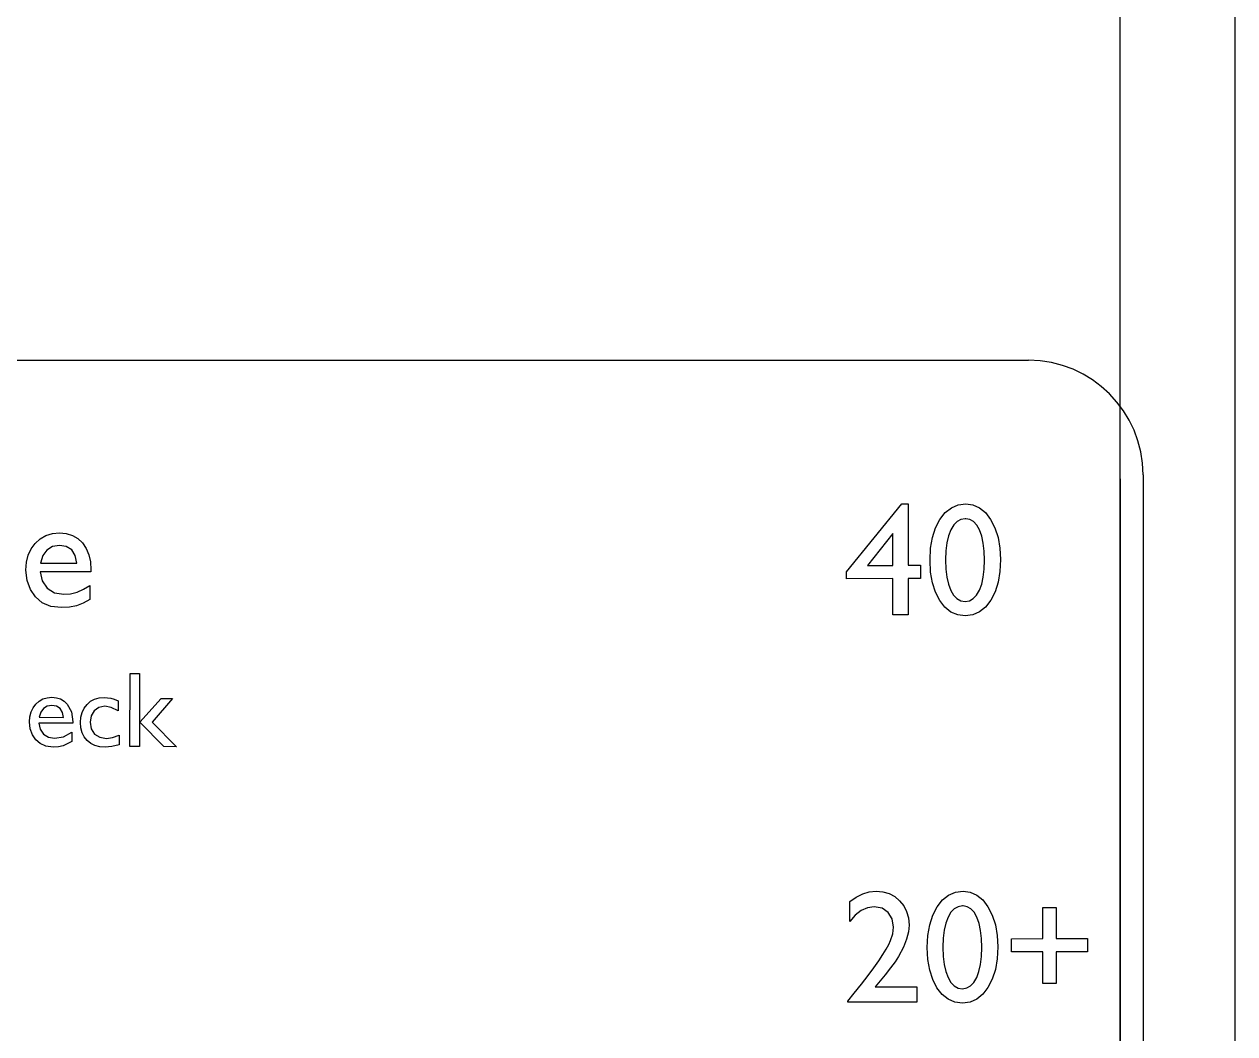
# Model space of a CAD drawing. Header units: millimetres. Extents: x -31.4 to 31.6, y -43.8 to 44.2.
# Drawn here: x 5.22 to 31.61, y -21.85 to 0.15 of the extents above; entities that cross this region are included whole.
import ezdxf

# ---------------------------------------------------------------- set-up
doc = ezdxf.new("R2010")
doc.units = ezdxf.units.MM
doc.layers.get('0').update_dxf_attribs({"linetype": 'CONTINUOUS'})

msp = doc.modelspace()

# ---------------------------------------------------------------- linework, layer by layer
for p, q in [((29.106, -41.345), (29.106, 41.655)), ((31.606, 41.655), (31.606, -41.345)), ((29.106, -9.752), (29.106, 35.668)), ((-27.032, -7.168), (27.106, -7.168)), ((29.106, -9.752), (29.106, -41.368)), ((29.606, -9.668), (29.606, -27.348)), ((25.745, -10.62), (25.728, -10.62)), ((5.572, -11.59), (6.363, -11.589)), ((6.671, -11.775), (5.566, -11.776)), ((6.671, -11.736), (6.671, -11.775)), ((6.644, -12.076), (6.644, -12.38)), ((7.265, -14.589), (7.264, -14.81)), ((5.544, -14.949), (6.072, -14.951)), ((6.276, -15.076), (5.539, -15.074)), ((6.257, -15.276), (6.257, -15.479)), ((6.276, -15.05), (6.276, -15.076)), ((7.285, -15.34), (7.285, -15.545)), ((23.212, -19.4), (23.212, -18.966)), ((25.686, -19.06), (25.668, -19.06)), ((23.841, -20.738), (23.768, -20.825)), ((23.768, -20.825), (24.676, -20.824)), ((24.676, -20.824), (24.677, -21.154)), ((23.167, -21.132), (23.31, -20.963)), ((23.167, -21.156), (23.167, -21.132)), ((24.677, -21.154), (23.167, -21.156))]:
    msp.add_line(p, q)
msp.add_lwpolyline([(-28.894, 44.155), (31.606, 44.155), (31.606, -41.345, -0.414214), (29.106, -43.845), (-31.394, -43.845), (-31.394, 41.655, -0.414214)], format="xyb", close=True)
for points in [[(24.346, -10.297), (24.486, -10.297), (24.487, -11.636), (24.754, -11.636), (24.754, -11.926), (24.487, -11.927), (24.488, -12.714), (24.155, -12.714), (24.154, -11.927), (23.145, -11.928), (23.145, -11.781)], [(24.154, -11.637), (24.153, -10.945), (23.602, -11.637)], [(7.525, -13.995), (7.733, -13.995), (7.728, -15.586), (7.52, -15.586)], [(8.205, -14.54), (8.452, -14.541), (8.003, -15.053), (8.54, -15.589), (8.262, -15.588), (7.738, -15.052)], [(27.421, -20.746), (27.42, -20.059), (26.739, -20.06), (26.739, -19.773), (27.42, -19.772), (27.419, -19.091), (27.71, -19.091), (27.711, -19.772), (28.392, -19.771), (28.392, -20.058), (27.711, -20.059), (27.712, -20.746)]]:
    msp.add_lwpolyline(points, close=True)
for points in [[(25.178, -10.638), (25.294, -10.488), (25.427, -10.381), (25.576, -10.317), (25.741, -10.296)], [(25.741, -10.296), (25.898, -10.317), (26.041, -10.382), (26.169, -10.489), (26.283, -10.64)], [(24.962, -11.521), (24.975, -11.262), (25.016, -11.029), (25.083, -10.821), (25.178, -10.638)], [(25.728, -10.62), (25.635, -10.636), (25.552, -10.681), (25.479, -10.757), (25.416, -10.863)], [(26.041, -10.866), (25.981, -10.758), (25.912, -10.682), (25.833, -10.636), (25.745, -10.62)], [(26.283, -10.64), (26.378, -10.823), (26.445, -11.03), (26.486, -11.26), (26.499, -11.513)], [(5.457, -11.158), (5.566, -11.059), (5.691, -10.988), (5.83, -10.946), (5.985, -10.932)], [(5.985, -10.932), (6.133, -10.945), (6.266, -10.986), (6.383, -11.054), (6.484, -11.15)], [(25.416, -10.863), (25.366, -10.994), (25.33, -11.147), (25.309, -11.322), (25.302, -11.518)], [(26.153, -11.527), (26.145, -11.33), (26.124, -11.154), (26.09, -10.999), (26.041, -10.866)], [(5.255, -11.741), (5.267, -11.57), (5.305, -11.416), (5.368, -11.278), (5.457, -11.158)], [(5.71, -11.303), (5.623, -11.425), (5.572, -11.59)], [(5.985, -11.202), (5.833, -11.227), (5.71, -11.303)], [(6.252, -11.302), (6.135, -11.227), (5.985, -11.202)], [(6.363, -11.589), (6.329, -11.424), (6.252, -11.302)], [(6.484, -11.15), (6.565, -11.268), (6.624, -11.405), (6.659, -11.561), (6.671, -11.736)], [(25.173, -12.404), (25.081, -12.224), (25.015, -12.017), (24.975, -11.783), (24.962, -11.521)], [(25.302, -11.518), (25.309, -11.718), (25.33, -11.895), (25.366, -12.05), (25.415, -12.182)], [(26.039, -12.181), (26.089, -12.05), (26.124, -11.897), (26.146, -11.723), (26.153, -11.527)], [(26.499, -11.513), (26.486, -11.772), (26.446, -12.005), (26.379, -12.213), (26.285, -12.396)], [(5.351, -12.162), (5.279, -11.966), (5.255, -11.741)], [(5.566, -11.776), (5.609, -11.978), (5.716, -12.135)], [(5.716, -12.135), (5.877, -12.234), (6.077, -12.267)], [(6.077, -12.267), (6.228, -12.255), (6.372, -12.219), (6.511, -12.159), (6.644, -12.076)], [(5.609, -12.451), (5.464, -12.325), (5.351, -12.162)], [(6.644, -12.38), (6.501, -12.462), (6.359, -12.517)], [(25.415, -12.182), (25.477, -12.287), (25.55, -12.362), (25.633, -12.407), (25.726, -12.422)], [(25.726, -12.422), (25.82, -12.407), (25.904, -12.362), (25.976, -12.287), (26.039, -12.181)], [(26.285, -12.396), (26.17, -12.545), (26.04, -12.651), (25.893, -12.715), (25.73, -12.737)], [(6.029, -12.558), (5.794, -12.531), (5.609, -12.451)], [(6.359, -12.517), (6.207, -12.547), (6.029, -12.558)], [(25.73, -12.737), (25.565, -12.716), (25.417, -12.654), (25.287, -12.55), (25.173, -12.404)], [(5.469, -14.661), (5.542, -14.596), (5.625, -14.549), (5.718, -14.521), (5.821, -14.512)], [(5.821, -14.512), (5.92, -14.521), (6.008, -14.549), (6.086, -14.595), (6.153, -14.659)], [(5.332, -15.049), (5.341, -14.935), (5.367, -14.832), (5.409, -14.741), (5.469, -14.661)], [(5.637, -14.758), (5.578, -14.84), (5.544, -14.949)], [(5.821, -14.692), (5.719, -14.708), (5.637, -14.758)], [(5.998, -14.76), (5.921, -14.709), (5.821, -14.692)], [(6.072, -14.951), (6.049, -14.841), (5.998, -14.76)], [(6.153, -14.659), (6.246, -14.83), (6.276, -15.05)], [(6.442, -15.064), (6.452, -14.946), (6.479, -14.841), (6.523, -14.747), (6.586, -14.666)], [(6.586, -14.666), (6.663, -14.6), (6.751, -14.553), (6.851, -14.525), (6.961, -14.516)], [(6.973, -14.709), (6.845, -14.734), (6.743, -14.808)], [(6.961, -14.516), (7.106, -14.532)], [(7.264, -14.81), (7.113, -14.735), (6.973, -14.709)], [(7.106, -14.532), (7.178, -14.554), (7.265, -14.589)], [(6.743, -14.808), (6.675, -14.919), (6.652, -15.058)], [(5.395, -15.33), (5.348, -15.199), (5.332, -15.049)], [(5.539, -15.074), (5.568, -15.209), (5.639, -15.313)], [(5.879, -15.403), (6.076, -15.371), (6.257, -15.276)], [(6.587, -15.455), (6.523, -15.376), (6.478, -15.284), (6.451, -15.18), (6.442, -15.064)], [(6.652, -15.058), (6.676, -15.202), (6.748, -15.313)], [(5.566, -15.523), (5.47, -15.439), (5.395, -15.33)], [(5.846, -15.596), (5.69, -15.578), (5.566, -15.523)], [(5.639, -15.313), (5.745, -15.38), (5.879, -15.403)], [(6.257, -15.479), (6.066, -15.569)], [(6.979, -15.602), (6.863, -15.593), (6.758, -15.565), (6.666, -15.519), (6.587, -15.455)], [(6.748, -15.313), (6.862, -15.384), (7.011, -15.409)], [(7.285, -15.545), (7.13, -15.588), (6.979, -15.602)], [(7.011, -15.409), (7.139, -15.392), (7.285, -15.34)], [(6.066, -15.569), (5.964, -15.59), (5.846, -15.596)], [(25.118, -19.078), (25.235, -18.929), (25.368, -18.822), (25.517, -18.757), (25.682, -18.736)], [(25.682, -18.736), (25.839, -18.757), (25.981, -18.822), (26.11, -18.929), (26.224, -19.08)], [(23.212, -18.966), (23.352, -18.866), (23.494, -18.795), (23.639, -18.752), (23.786, -18.738)], [(23.786, -18.738), (23.935, -18.751), (24.071, -18.79), (24.192, -18.855), (24.3, -18.946)], [(24.3, -18.946), (24.389, -19.057), (24.453, -19.182), (24.491, -19.322), (24.504, -19.475)], [(23.462, -19.162), (23.33, -19.263), (23.212, -19.4)], [(23.745, -19.076), (23.602, -19.098), (23.462, -19.162)], [(24.049, -19.199), (23.916, -19.107), (23.745, -19.076)], [(24.164, -19.522), (24.135, -19.34), (24.049, -19.199)], [(24.903, -19.962), (24.916, -19.703), (24.956, -19.469), (25.024, -19.261), (25.118, -19.078)], [(25.668, -19.06), (25.575, -19.076), (25.492, -19.121), (25.419, -19.197), (25.356, -19.303)], [(25.981, -19.306), (25.922, -19.198), (25.853, -19.122), (25.774, -19.076), (25.686, -19.06)], [(26.224, -19.08), (26.318, -19.263), (26.386, -19.47), (26.426, -19.7), (26.44, -19.953)], [(24.103, -19.816), (24.149, -19.668), (24.164, -19.522)], [(24.504, -19.475), (24.491, -19.624), (24.453, -19.783)], [(25.356, -19.303), (25.306, -19.435), (25.271, -19.587), (25.249, -19.762), (25.242, -19.958)], [(26.093, -19.967), (26.086, -19.77), (26.065, -19.594), (26.03, -19.44), (25.981, -19.306)], [(24.453, -19.783), (24.384, -19.958), (24.276, -20.159)], [(23.844, -20.255), (23.935, -20.118), (24.008, -20), (24.064, -19.899), (24.103, -19.816)], [(25.114, -20.844), (25.021, -20.664), (24.956, -20.457), (24.916, -20.223), (24.903, -19.962)], [(25.242, -19.958), (25.25, -20.158), (25.271, -20.336), (25.306, -20.49), (25.356, -20.622)], [(25.979, -20.621), (26.029, -20.49), (26.065, -20.337), (26.086, -20.163), (26.093, -19.967)], [(26.44, -19.953), (26.427, -20.212), (26.387, -20.445), (26.32, -20.654), (26.226, -20.836)], [(23.31, -20.963), (23.469, -20.762), (23.611, -20.577), (23.736, -20.408), (23.844, -20.255)], [(24.276, -20.159), (24.201, -20.274), (24.103, -20.41), (23.983, -20.564), (23.841, -20.738)], [(25.671, -21.177), (25.506, -21.156), (25.358, -21.094), (25.227, -20.99), (25.114, -20.844)], [(25.356, -20.622), (25.418, -20.727), (25.49, -20.803), (25.573, -20.848), (25.667, -20.863)], [(25.667, -20.863), (25.761, -20.847), (25.844, -20.802), (25.917, -20.727), (25.979, -20.621)], [(26.226, -20.836), (26.111, -20.985), (25.98, -21.092), (25.834, -21.155), (25.671, -21.177)]]:
    msp.add_lwpolyline(points)
msp.add_arc((27.106, -9.668), 2.5, 0, 90)

doc.saveas('drawing.dxf')
